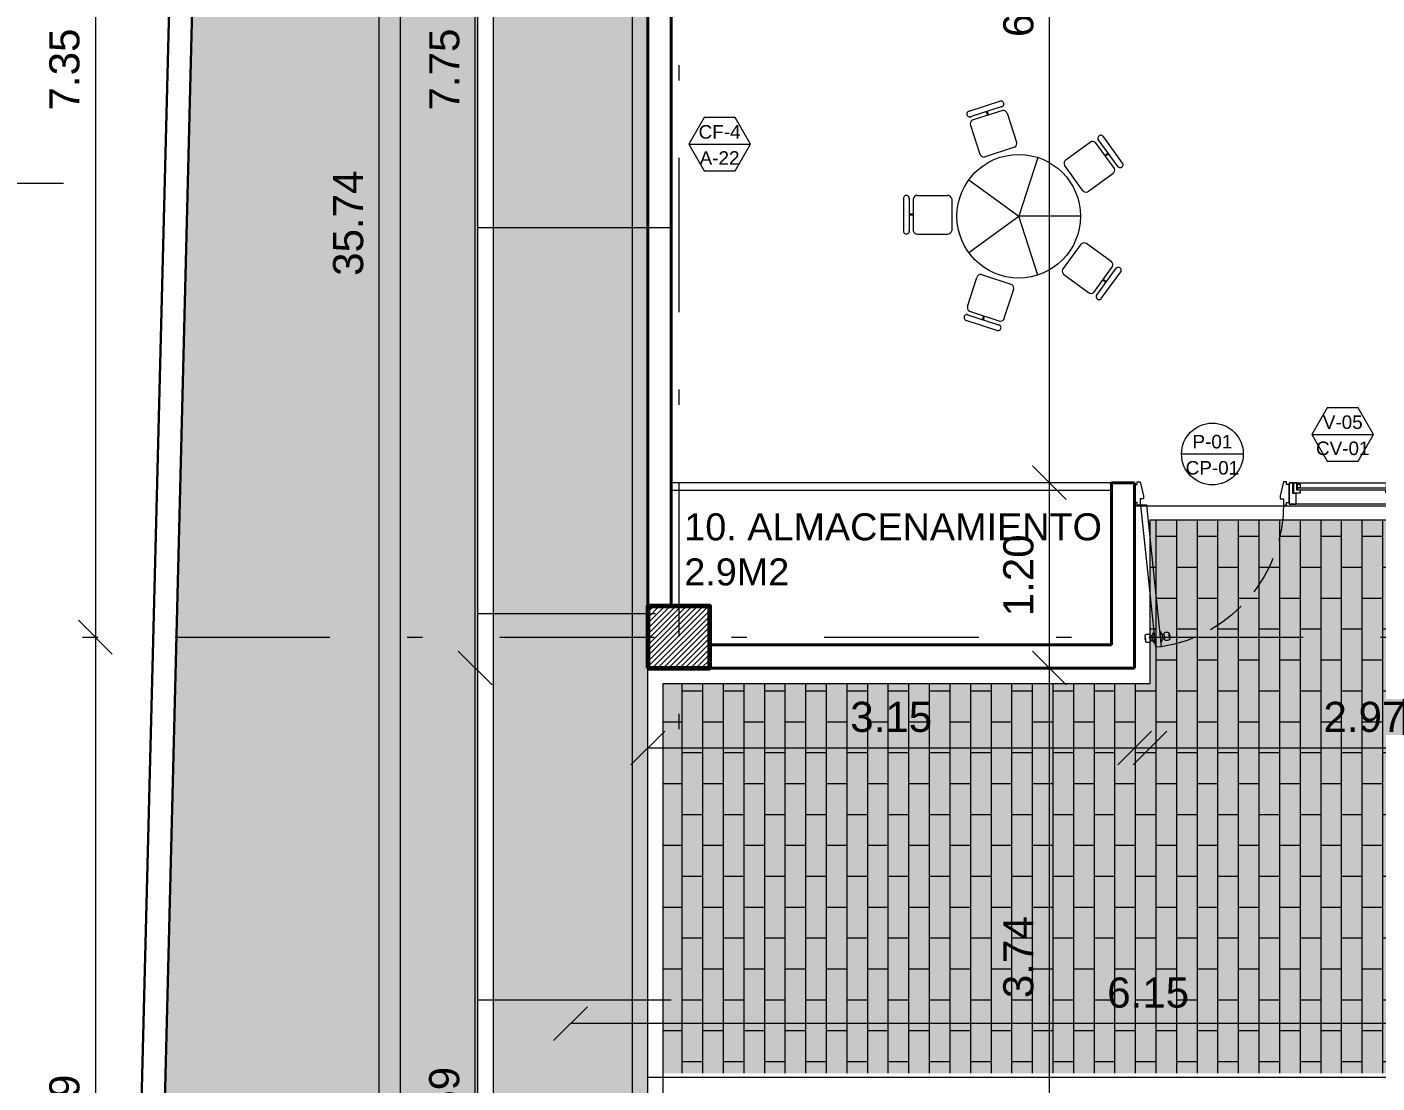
# Model space of a CAD drawing. Header units: inches. Extents: x 99003 to 99155, y 101852 to 101926.
# Drawn here: x 99007.2 to 99015.93, y 101896.06 to 101902.9 of the extents above; entities that cross this region are included whole.
import ezdxf
from ezdxf.enums import TextEntityAlignment as Align

# ---------------------------------------------------------------- set-up
doc = ezdxf.new("R2010")
doc.units = ezdxf.units.IN
doc.header["$MEASUREMENT"] = 0
doc.linetypes.add('DASHDOTX2', pattern=[2, 1, -0.5, 0, -0.5])
doc.linetypes.add('HIDDEN', pattern=[0.375, 0.25, -0.125])
for name, color, linetype, lineweight in [('5- 0.18 (muebles fijos)', 3, 'Continuous', 18), ('A-HTCH-253', 253, 'Continuous', 0), ('A_ACHU-1', 253, 'Continuous', 0), ('A_CARP-MAD', 46, 'Continuous', 18), ('A_CARP-MET', 126, 'Continuous', 18), ('A_COLS', 1, 'Continuous', 60), ('A_EJES', 75, 'DASHDOTX2', 5), ('A_MUEB-ARCH', 64, 'Continuous', 15), ('A_MUEB-SILL', 54, 'Continuous', 15), ('A_MURO', 7, 'Continuous', 40), ('A_MURO-ANTE', 7, 'Continuous', 30), ('A_PISO-ACHU', 251, 'Continuous', 0), ('A_PISO-GRAN', 250, 'Continuous', 0), ('A_PROY', 16, 'HIDDEN', 5), ('A_PUER', 134, 'Continuous', 18), ('A_TEXT', 154, 'Continuous', 0), ('A_TEXT-DIM', 54, 'Continuous', 13), ('A_TEXT-IDEN', 5, 'Continuous', 18), ('A_TEXT-NOTA', 53, 'Continuous', 20), ('A_TEXT-SIMB', 195, 'Continuous', 20), ('A_VENT', 124, 'Continuous', 18)]:
    doc.layers.add(name, color=color, linetype=linetype, lineweight=lineweight)
doc.layers.add('A_URBA-ANDN', color=7, linetype='Continuous', lineweight=15, true_color=0x259400)
doc.styles.add('ARIAL', font='arial.ttf')
doc.styles.add('DIM', font='arial.ttf')
doc.dimstyles.new('BAN_REP_1-125', dxfattribs={"dimtxt": 0.195, "dimasz": 0.2188, "dimexe": 0.15, "dimexo": 0.03, "dimgap": 0.1, "dimtad": 1, "dimzin": 4, "dimdsep": 46, "dimtxsty": 'ARIAL', "dimblk": 'OBLIQUE', "dimcen": 0.1, "dimse1": 1, "dimse2": 1, "dimclrd": 256, "dimclre": 256, "dimclrt": 256, "dimadec": 0, "dimazin": 0, "dimtfac": 1, "dimtix": 1, "dimtofl": 0, "dimtmove": 1, "dimatfit": 3, "dimldrblk": 'OPEN90', "dimfxl": 1, "dimtolj": 1, "dimtzin": 0, "dimlwd": -1, "dimlwe": -1, "dimarcsym": 0})

# ---------------------------------------------------------------- blocks, each defined once
blk = doc.blocks.new('*U33')
at = {"layer": 'A_MUEB-SILL'}
for p, q in [((0.1774, 0.0615), (0.0031, 0.1882)), ((-0.0631, 0.1265), (-0.1791, -0.0332)), ((0.1372, 0.0135), (-0.0302, 0.1351)), ((0.1562, 0.0306), (-0.0198, 0.1584)), ((0.0682, 0.0945), (0.0535, 0.0743)), ((0.0732, 0.0909), (0.0585, 0.0706)), ((-0.0097, -0.1888), (-0.1772, -0.0671)), ((0.1391, -0.0205), (0.0232, -0.1801))]:
    blk.add_line(p, q, dxfattribs=at)
for centre, radius, start, end in [((-0.0067, 0.172), 0.0189, 49.05832, 241.94546), ((-0.041, 0.1092), 0.0281, 67.5844, 145.99918), ((0.1158, -0.0048), 0.0281, 322.00082, 40.4156), ((0.165, 0.0473), 0.0189, 226.05454, 58.94168), ((-0.1558, -0.0489), 0.0281, 142.00082, 220.4156), ((0.001, -0.1628), 0.0281, 247.5844, 325.99918)]:
    blk.add_arc(centre, radius, start, end, dxfattribs=at)
blk = doc.blocks.new('*U34')
at = {"color": 0, "linetype": 'ByBlock', "lineweight": -2, "transparency": 16777216}
for p, rotation in [((-0.3397, 0.4848), 72.00000000000001), ((-0.566, -0.1733), 144), ((0.5598, -0.1925), 288), ((-0.0101, -0.5919), 215.9999999999999)]:
    blk.add_blockref('*U33', p, dxfattribs=dict(at, rotation=rotation))
blk.add_blockref('*U33', (0.3561, 0.4729), dxfattribs=at)
blk = doc.blocks.new('P-BAJA_APARTADO-v4$0$MESA AULA 5P')
at = {"layer": 'A_MUEB-SILL'}
for p in [(0, 0.4), (-0.3804, 0.1236), (0.3804, 0.1236), (-0.2351, -0.3236), (0.2351, -0.3236)]:
    blk.add_line(p, (0, 0), dxfattribs=at)
blk.add_circle((0, 0), 0.4, dxfattribs=at)
blk.add_blockref('*U34', (0, 0))
blk = doc.blocks.new('puerta mad 1mt')
at = {"layer": '5- 0.18 (muebles fijos)'}
blk.add_line((0.1553, 0.9898), (0.1553, 0.9898), dxfattribs=at)
at = {"layer": 'A_ACHU-1'}
for p, q in [((0.1118, 0.9685), (0.101, 0.9521)), ((0.1045, 0.8989), (0.1118, 0.9685)), ((0.1148, 0.9682), (0.1118, 0.9685)), ((0.1148, 0.9682), (0.1118, 0.9685)), ((0.1483, 0.8943), (0.1556, 0.964)), ((0.1526, 0.9643), (0.1556, 0.964)), ((0.1526, 0.9643), (0.1556, 0.964)), ((0.1556, 0.964), (0.1628, 0.9456)), ((0.0483, 0.9343), (0.0494, 0.9455)), ((0.0483, 0.9343), (0.0509, 0.934)), ((0.0494, 0.9455), (0.0521, 0.9453)), ((0.0494, 0.9197), (0.0509, 0.934)), ((0.0509, 0.934), (0.0535, 0.9595)), ((0.0842, 0.9161), (0.0884, 0.9559)), ((0.0946, 0.9197), (0.0847, 0.9208)), ((0.0978, 0.9502), (0.0879, 0.9512)), ((0.0944, 0.9176), (0.098, 0.9524)), ((0.0973, 0.9173), (0.0944, 0.9176)), ((0.1045, 0.8989), (0.0973, 0.9173)), ((0.101, 0.9521), (0.098, 0.9524)), ((0.1075, 0.8986), (0.1045, 0.8989)), ((0.1453, 0.8946), (0.1483, 0.8943)), ((0.1483, 0.8943), (0.1591, 0.9108)), ((0.1591, 0.9108), (0.162, 0.9105)), ((0.162, 0.9105), (0.1657, 0.9453)), ((0.1623, 0.9127), (0.1722, 0.9116)), ((0.1628, 0.9456), (0.1657, 0.9453)), ((0.1654, 0.9431), (0.1754, 0.9421)), ((0.1717, 0.907), (0.1759, 0.9468)), ((0.2065, 0.9033), (0.208, 0.9176)), ((0.208, 0.9176), (0.2107, 0.9431)), ((0.2107, 0.9173), (0.208, 0.9176)), ((0.2118, 0.9286), (0.2092, 0.9289)), ((0.2107, 0.9173), (0.2118, 0.9286)), ((0.0213, 0.057), (0.0199, 0.057)), ((0.0214, 0.0735), (0.0213, 0.057)), ((0.0214, 0.0735), (0.0218, 0.0785)), ((0.0215, 0.0755), (0.038, 0.0741)), ((0.0216, 0.0765), (0.0307, 0.0757)), ((0.0381, 0.0751), (0.038, 0.0741))]:
    blk.add_line(p, q, dxfattribs=at)
blk.add_circle((0.0215, 0.075), 0.00188, dxfattribs=at)
for centre, radius, start, end in [((0.0692, 0.9411), 0.0242, 37.63928, 130.43364), ((-0.0402, 0.9492), 0.0943, 341.79754, 6.27538), ((0.0685, 0.9345), 0.0242, 217.63928, 310.43364), ((0.1909, 0.9217), 0.0242, 217.63928, 310.43364), ((0.1916, 0.9284), 0.0242, 37.63928, 130.43364), ((0.3003, 0.9136), 0.0943, 161.79754, 186.27538), ((0.0215, 0.075), 0.000938, 85, 265), ((0.0215, 0.075), 0.000937, 265, 85)]:
    blk.add_arc(centre, radius, start, end, dxfattribs=at)
at = {"layer": 'A_CARP-MAD'}
for points in [[(-0.017, -0.058), (0, -0.058), (0, -0.075), (0.02, -0.075), (0.04, 0.015), (0.04, 0.035), (0.02, 0.035), (0.02, 0.075), (0, 0.075), (0, 0.058), (-0.017, 0.058)], [(0.983, -0.058), (0.966, -0.058), (0.966, -0.075), (0.946, -0.075), (0.926, 0.015), (0.926, 0.035), (0.946, 0.035), (0.946, 0.075), (0.966, 0.075), (0.966, 0.058), (0.983, 0.058)]]:
    blk.add_lwpolyline(points, close=True, dxfattribs=at)
at = {"layer": 'A_PROY'}
blk.add_arc((0.0162, 0.0728), 0.9299, 358.90252, 81.38744, dxfattribs=at)
at = {"layer": 'A_PUER'}
for p, q in [((0.0216, 0.0765), (0.1176, 0.9956)), ((0.0595, 0.0732), (0.1555, 0.9923)), ((0.1555, 0.9923), (0.1176, 0.9956)), ((0.0595, 0.0732), (0.0216, 0.0765))]:
    blk.add_line(p, q, dxfattribs=at)
blk = doc.blocks.new('*U108')
at = {"layer": 'A_CARP-MAD'}
blk.add_lwpolyline([(0.1397, -0.0466), (0.0701, -0.0466), (0.0701, -0.0232), (0, -0.0232), (0, 0), (0.1397, 0)], dxfattribs=at)
for points in [[(0, -0.0279), (0.0652, -0.0279), (0.0652, -0.0744), (0.0479, -0.0744), (0.0479, -0.0511), (0, -0.0511)], [(0, -0.0279), (0.0652, -0.0279), (0.0652, -0.0744), (0.0479, -0.0744), (0.0479, -0.0511), (0, -0.0511)], [(0.0333, -0.0713), (0.0333, -0.0538), (0.0104, -0.0538), (0.0104, -0.0713)], [(0, -0.6721), (0.0652, -0.6721), (0.0652, -0.6256), (0.0479, -0.6256), (0.0479, -0.6489), (0, -0.6489)], [(0, -0.6768), (0, -0.7), (0.1397, -0.7), (0.1397, -0.6534), (0.0701, -0.6534), (0.0701, -0.6768)], [(0.0333, -0.6287), (0.0333, -0.6462), (0.0104, -0.6462), (0.0104, -0.6287)]]:
    blk.add_lwpolyline(points, close=True, dxfattribs=at)
at = {"layer": 'A_CARP-MET'}
blk.add_line((0.1397, -0.0466), (0.1397, 0), dxfattribs=at)
blk.add_lwpolyline([(0.0333, -0.0713), (0.0333, -0.0538), (0.0104, -0.0538), (0.0104, -0.0713)], close=True, dxfattribs=at)
at = {"layer": 'A_VENT'}
for p, q in [((0, -0.7), (0, 0)), ((0.1397, 0), (0.1397, -0.7))]:
    blk.add_line(p, q, dxfattribs=at)
blk.add_lwpolyline([(0.0361, -0.0538), (0.0361, -0.6462), (0.0454, -0.6462), (0.0454, -0.0538)], close=True, dxfattribs=at)
blk = doc.blocks.new('_Oblique')
at = {"color": 0, "linetype": 'ByBlock', "lineweight": -2}
blk.add_line((-0.5, -0.5), (0.5, 0.5), dxfattribs=at)
blk = doc.blocks.new('*D216')
at = {"layer": 'A_TEXT-DIM', "transparency": 16777216}
blk.add_line((99011.2158, 101898.2324), (99014.3658, 101898.2324), dxfattribs=at)
at = {"layer": 'DEFPOINTS', "color": 0, "transparency": 16777216}
for p in [(99011.2158, 101898.7494), (99014.3658, 101898.7494), (99014.3658, 101898.2324)]:
    blk.add_point(p, dxfattribs=at)
at = {"layer": 'A_TEXT-DIM', "transparency": 16777216, "xscale": 0.2188, "yscale": 0.2188, "zscale": 0.2188, "rotation": 180}
blk.add_blockref('_Oblique', (99011.2158, 101898.2324), dxfattribs=at)
at = {"layer": 'A_TEXT-DIM', "transparency": 16777216, "xscale": 0.2188, "yscale": 0.2188, "zscale": 0.2188}
blk.add_blockref('_Oblique', (99014.3658, 101898.2324), dxfattribs=at)
at = {"layer": 'A_TEXT-DIM', "transparency": 16777216, "insert": (99012.7908, 101898.432), "char_height": 0.195, "attachment_point": 5, "style": 'ARIAL'}
blk.add_mtext('\\A1;3.15', dxfattribs=at)
blk = doc.blocks.new('_Open90')
at = {"color": 0, "linetype": 'ByBlock', "lineweight": -2}
for p, q in [((-0.5, 0.5), (0, 0)), ((0, 0), (-1, 0)), ((0, 0), (-0.5, -0.5))]:
    blk.add_line(p, q, dxfattribs=at)
blk = doc.blocks.new('*D217')
at = {"layer": 'A_TEXT-DIM', "transparency": 16777216}
blk.add_line((99014.3658, 101898.2324), (99017.3408, 101898.2324), dxfattribs=at)
at = {"layer": 'DEFPOINTS', "color": 0, "transparency": 16777216}
for p in [(99014.3658, 101898.7494), (99017.3408, 101898.7886), (99017.3408, 101898.2324)]:
    blk.add_point(p, dxfattribs=at)
at = {"layer": 'A_TEXT-DIM', "transparency": 16777216, "xscale": 0.2188, "yscale": 0.2188, "zscale": 0.2188, "rotation": 180}
blk.add_blockref('_Oblique', (99014.3658, 101898.2324), dxfattribs=at)
at = {"layer": 'A_TEXT-DIM', "transparency": 16777216, "xscale": 0.2188, "yscale": 0.2188, "zscale": 0.2188}
blk.add_blockref('_Oblique', (99017.3408, 101898.2324), dxfattribs=at)
at = {"layer": 'A_TEXT-DIM', "transparency": 16777216, "insert": (99015.8533, 101898.432), "char_height": 0.195, "attachment_point": 5, "style": 'ARIAL'}
blk.add_mtext('\\A1;2.97', dxfattribs=at)
blk = doc.blocks.new('*D218')
at = {"layer": 'A_TEXT-DIM', "transparency": 16777216}
blk.add_line((99014.4658, 101898.2324), (99034.9657, 101898.2324), dxfattribs=at)
at = {"layer": 'DEFPOINTS', "color": 0, "transparency": 16777216}
for p in [(99014.4658, 101899.5398), (99034.9657, 101898.2324), (99034.9657, 101894.1835)]:
    blk.add_point(p, dxfattribs=at)
at = {"layer": 'A_TEXT-DIM', "transparency": 16777216, "xscale": 0.2188, "yscale": 0.2188, "zscale": 0.2188, "rotation": 180}
blk.add_blockref('_Oblique', (99014.4658, 101898.2324), dxfattribs=at)
at = {"layer": 'A_TEXT-DIM', "transparency": 16777216, "xscale": 0.2188, "yscale": 0.2188, "zscale": 0.2188}
blk.add_blockref('_Oblique', (99034.9657, 101898.2324), dxfattribs=at)
at = {"layer": 'A_TEXT-DIM', "transparency": 16777216, "insert": (99024.7157, 101898.432), "char_height": 0.195, "attachment_point": 5, "style": 'ARIAL'}
blk.add_mtext('\\A1;20.50', dxfattribs=at)
blk = doc.blocks.new('*D271')
at = {"layer": 'A_TEXT-DIM', "transparency": 16777216}
blk.add_line((99010.0984, 101893.0554), (99010.0984, 101898.7494), dxfattribs=at)
at = {"layer": 'DEFPOINTS', "color": 0, "transparency": 16777216}
for p in [(99010.0984, 101898.7494), (99011.2158, 101898.7494), (99010.6158, 101893.0554)]:
    blk.add_point(p, dxfattribs=at)
at = {"layer": 'A_TEXT-DIM', "transparency": 16777216, "xscale": 0.2188, "yscale": 0.2188, "zscale": 0.2188}
for p, rotation in [((99010.0984, 101898.7494), 90), ((99010.0984, 101893.0554), 270)]:
    blk.add_blockref('_Oblique', p, dxfattribs=dict(at, rotation=rotation))
at = {"layer": 'A_TEXT-DIM', "transparency": 16777216, "insert": (99009.8989, 101895.9024), "char_height": 0.195, "attachment_point": 5, "rotation": 90, "style": 'ARIAL'}
blk.add_mtext('\\A1;5.69', dxfattribs=at)
blk = doc.blocks.new('*D272')
at = {"layer": 'A_TEXT-DIM', "transparency": 16777216}
blk.add_line((99010.0984, 101898.7494), (99010.0984, 101906.4994), dxfattribs=at)
at = {"layer": 'DEFPOINTS', "color": 0, "transparency": 16777216}
for p in [(99010.0984, 101906.4994), (99011.2158, 101906.4994), (99011.2158, 101898.7494)]:
    blk.add_point(p, dxfattribs=at)
at = {"layer": 'A_TEXT-DIM', "transparency": 16777216, "xscale": 0.2188, "yscale": 0.2188, "zscale": 0.2188}
for p, rotation in [((99010.0984, 101906.4994), 90), ((99010.0984, 101898.7494), 270)]:
    blk.add_blockref('_Oblique', p, dxfattribs=dict(at, rotation=rotation))
at = {"layer": 'A_TEXT-DIM', "transparency": 16777216, "insert": (99009.8993, 101902.6244), "char_height": 0.195, "attachment_point": 5, "rotation": 90, "style": 'ARIAL'}
blk.add_mtext('\\A1;7.75', dxfattribs=at)
blk = doc.blocks.new('*D276')
at = {"layer": 'A_TEXT-DIM', "transparency": 16777216}
blk.add_line((99009.4766, 101883.759), (99009.4766, 101919.4994), dxfattribs=at)
at = {"layer": 'DEFPOINTS', "color": 0, "transparency": 16777216}
for p in [(99009.4766, 101919.4994), (99011.2719, 101919.4994), (99010.6353, 101883.759)]:
    blk.add_point(p, dxfattribs=at)
at = {"layer": 'A_TEXT-DIM', "transparency": 16777216, "xscale": 0.2188, "yscale": 0.2188, "zscale": 0.2188}
for p, rotation in [((99009.4766, 101919.4994), 90), ((99009.4766, 101883.759), 270)]:
    blk.add_blockref('_Oblique', p, dxfattribs=dict(at, rotation=rotation))
at = {"layer": 'A_TEXT-DIM', "transparency": 16777216, "insert": (99009.277, 101901.6292), "char_height": 0.195, "attachment_point": 5, "rotation": 90, "style": 'ARIAL'}
blk.add_mtext('\\A1;35.74', dxfattribs=at)
blk = doc.blocks.new('*D284')
at = {"layer": 'A_TEXT-DIM', "transparency": 16777216}
blk.add_line((99013.8143, 101895.0054), (99013.8143, 101898.7494), dxfattribs=at)
at = {"layer": 'DEFPOINTS', "color": 0, "transparency": 16777216}
for p in [(99013.8143, 101898.7494), (99014.3658, 101898.7494), (99014.3121, 101895.0054)]:
    blk.add_point(p, dxfattribs=at)
at = {"layer": 'A_TEXT-DIM', "transparency": 16777216, "xscale": 0.2188, "yscale": 0.2188, "zscale": 0.2188}
for p, rotation in [((99013.8143, 101898.7494), 90), ((99013.8143, 101895.0054), 270)]:
    blk.add_blockref('_Oblique', p, dxfattribs=dict(at, rotation=rotation))
at = {"layer": 'A_TEXT-DIM', "transparency": 16777216, "insert": (99013.6146, 101896.8774), "char_height": 0.195, "attachment_point": 5, "rotation": 90, "style": 'ARIAL'}
blk.add_mtext('\\A1;3.74', dxfattribs=at)
blk = doc.blocks.new('*D285')
at = {"layer": 'A_TEXT-DIM', "transparency": 16777216}
blk.add_line((99013.8143, 101898.7494), (99013.8143, 101899.9494), dxfattribs=at)
at = {"layer": 'DEFPOINTS', "color": 0, "transparency": 16777216}
for p in [(99013.8143, 101899.9494), (99014.2908, 101899.9494), (99014.3658, 101898.7494)]:
    blk.add_point(p, dxfattribs=at)
at = {"layer": 'A_TEXT-DIM', "transparency": 16777216, "xscale": 0.2188, "yscale": 0.2188, "zscale": 0.2188}
for p, rotation in [((99013.8143, 101899.9494), 90), ((99013.8143, 101898.7494), 270)]:
    blk.add_blockref('_Oblique', p, dxfattribs=dict(at, rotation=rotation))
at = {"layer": 'A_TEXT-DIM', "transparency": 16777216, "insert": (99013.6147, 101899.3494), "char_height": 0.195, "attachment_point": 5, "rotation": 90, "style": 'ARIAL'}
blk.add_mtext('\\A1;1.20', dxfattribs=at)
blk = doc.blocks.new('*D286')
at = {"layer": 'A_TEXT-DIM', "transparency": 16777216}
blk.add_line((99013.8143, 101899.9494), (99013.8143, 101906.2494), dxfattribs=at)
at = {"layer": 'DEFPOINTS', "color": 0, "transparency": 16777216}
for p in [(99013.8143, 101906.2494), (99014.2908, 101906.2494), (99014.2908, 101899.9494)]:
    blk.add_point(p, dxfattribs=at)
at = {"layer": 'A_TEXT-DIM', "transparency": 16777216, "xscale": 0.2188, "yscale": 0.2188, "zscale": 0.2188}
for p, rotation in [((99013.8143, 101906.2494), 90), ((99013.8143, 101899.9494), 270)]:
    blk.add_blockref('_Oblique', p, dxfattribs=dict(at, rotation=rotation))
at = {"layer": 'A_TEXT-DIM', "transparency": 16777216, "insert": (99013.6146, 101903.0994), "char_height": 0.195, "attachment_point": 5, "rotation": 90, "style": 'ARIAL'}
blk.add_mtext('\\A1;6.30', dxfattribs=at)
blk = doc.blocks.new('*D357')
at = {"layer": 'A_TEXT-DIM', "transparency": 16777216}
blk.add_line((99016.8661, 101896.4476), (99010.7152, 101896.4476), dxfattribs=at)
at = {"layer": 'DEFPOINTS', "color": 0, "transparency": 16777216}
for p in [(99010.7152, 101896.4476), (99016.8661, 101892.9554), (99010.7152, 101885.0588)]:
    blk.add_point(p, dxfattribs=at)
at = {"layer": 'A_TEXT-DIM', "transparency": 16777216, "xscale": 0.2188, "yscale": 0.2188, "zscale": 0.2188, "rotation": 180}
blk.add_blockref('_Oblique', (99010.7152, 101896.4476), dxfattribs=at)
at = {"layer": 'A_TEXT-DIM', "transparency": 16777216, "xscale": 0.2188, "yscale": 0.2188, "zscale": 0.2188}
blk.add_blockref('_Oblique', (99016.8661, 101896.4476), dxfattribs=at)
at = {"layer": 'A_TEXT-DIM', "transparency": 16777216, "insert": (99014.4537, 101896.6472), "char_height": 0.195, "attachment_point": 5, "style": 'ARIAL'}
blk.add_mtext('\\A1;6.15', dxfattribs=at)
blk = doc.blocks.new('*D363')
at = {"layer": 'A_TEXT-DIM', "transparency": 16777216}
blk.add_line((99007.6402, 101906.2994), (99007.6402, 101898.9494), dxfattribs=at)
at = {"layer": 'DEFPOINTS', "color": 0, "transparency": 16777216}
for p in [(99007.3911, 101906.2994), (99007.2248, 101898.9494), (99007.6402, 101898.9494)]:
    blk.add_point(p, dxfattribs=at)
at = {"layer": 'A_TEXT-DIM', "transparency": 16777216, "xscale": 0.2188, "yscale": 0.2188, "zscale": 0.2188}
for p, rotation in [((99007.6402, 101906.2994), 90), ((99007.6402, 101898.9494), 270)]:
    blk.add_blockref('_Oblique', p, dxfattribs=dict(at, rotation=rotation))
at = {"layer": 'A_TEXT-DIM', "transparency": 16777216, "insert": (99007.4406, 101902.6244), "char_height": 0.195, "attachment_point": 5, "rotation": 90, "style": 'ARIAL'}
blk.add_mtext('\\A1;7.35', dxfattribs=at)
blk = doc.blocks.new('*D364')
at = {"layer": 'A_TEXT-DIM', "transparency": 16777216}
blk.add_line((99007.6402, 101898.9494), (99007.6402, 101892.7554), dxfattribs=at)
at = {"layer": 'DEFPOINTS', "color": 0, "transparency": 16777216}
for p in [(99007.2248, 101898.9494), (99007.5354, 101892.7554), (99007.6402, 101892.7554)]:
    blk.add_point(p, dxfattribs=at)
at = {"layer": 'A_TEXT-DIM', "transparency": 16777216, "xscale": 0.2188, "yscale": 0.2188, "zscale": 0.2188}
for p, rotation in [((99007.6402, 101898.9494), 90), ((99007.6402, 101892.7554), 270)]:
    blk.add_blockref('_Oblique', p, dxfattribs=dict(at, rotation=rotation))
at = {"layer": 'A_TEXT-DIM', "transparency": 16777216, "insert": (99007.4407, 101895.8524), "char_height": 0.195, "attachment_point": 5, "rotation": 90, "style": 'ARIAL'}
blk.add_mtext('\\A1;6.19', dxfattribs=at)
blk = doc.blocks.new('*D387')
at = {"layer": 'A_TEXT-DIM', "transparency": 16777216}
blk.add_line((99006.5211, 101881.7821), (99007.1644, 101907.3258), dxfattribs=at)
at = {"layer": 'DEFPOINTS', "color": 0, "transparency": 16777216}
for p in [(99007.1644, 101907.3258), (99008.2249, 101907.2991), (99007.5816, 101881.7554)]:
    blk.add_point(p, dxfattribs=at)
at = {"layer": 'A_TEXT-DIM', "transparency": 16777216, "xscale": 0.2188, "yscale": 0.2188, "zscale": 0.2188}
for p, rotation in [((99007.1644, 101907.3258), 88.55737407937859), ((99006.5211, 101881.7821), 268.5573740793786)]:
    blk.add_blockref('_Oblique', p, dxfattribs=dict(at, rotation=rotation))
at = {"layer": 'A_TEXT-DIM', "transparency": 16777216, "insert": (99006.6433, 101894.559), "char_height": 0.195, "attachment_point": 5, "rotation": 88.55737, "style": 'ARIAL'}
blk.add_mtext('\\A1;25.55', dxfattribs=at)
blk = doc.blocks.new('*U102')
at = {"layer": 'A_ACHU-1'}
h = blk.add_hatch(color=256, dxfattribs=at)
h.paths.add_polyline_path([(0.6629, 0.221), (0.4419, 0.4419), (0.221, 0.221, -0.414214)])
h.paths.add_polyline_path([(0.6629, 0.221, -0.198912), (0.7544, 0), (0.8839, 0)])
h.paths.add_polyline_path([(0, 0), (0.1294, 0, -0.198912), (0.221, 0.221)])
at = {"layer": 'A_TEXT-SIMB'}
for p, q in [((0.4419, 0.4419), (0, 0)), ((0.4419, 0.4419), (0.8839, 0)), ((0.7544, 0), (0.1294, 0)), ((0.7544, 0), (0.8839, 0)), ((0.1294, 0), (-0.8599, 0)), ((0.1294, 0), (0, 0))]:
    blk.add_line(p, q, dxfattribs=at)
blk.add_circle((0.4419, 0), 0.3125, dxfattribs=at)
at = {"layer": 'A_TEXT-IDEN', "style": 'ARIAL'}
for tag, p in [('CORTE', (0.4419, 0.058)), ('DETALLE', (0.4419, -0.197))]:
    blk.add_attdef(tag, text='', height=0.1346, dxfattribs=at).set_placement(p, align=Align.CENTER)
blk = doc.blocks.new('DETALLE DE PUERTAS')
at = {"layer": 'A_TEXT-IDEN'}
blk.add_line((-0.2, 0), (0.2, 0), dxfattribs=at)
blk.add_circle((0, 0), 0.2, dxfattribs=at)
at = {"layer": 'A_TEXT-NOTA', "linetype": 'Continuous', "style": 'ARIAL'}
for tag, p in [('#_PUERTA', (0, 0.0361)), ('DETALLE#', (0, -0.1331))]:
    blk.add_attdef(tag, text='', height=0.0875, dxfattribs=at).set_placement(p, align=Align.CENTER)
blk = doc.blocks.new('DETALLE DE VENTANA')
at = {"layer": 'A_TEXT-IDEN'}
blk.add_line((-0.2, 0), (0.2, 0), dxfattribs=at)
blk.add_line((-0.2, 0), (0.2, 0), dxfattribs=at)
blk.add_lwpolyline([(-0.1, 0.1732), (-0.2, 0), (-0.1, -0.1732), (0.1, -0.1732), (0.2, 0), (0.1, 0.1732)], close=True, dxfattribs=at)
at = {"layer": 'A_TEXT-NOTA', "linetype": 'Continuous', "style": 'ARIAL'}
for tag, p in [('#_VENTANA', (0, 0.0361)), ('DETALLE#', (0, -0.1331))]:
    blk.add_attdef(tag, text='', height=0.0875, dxfattribs=at).set_placement(p, align=Align.CENTER)

msp = doc.modelspace()

# ---------------------------------------------------------------- hatches: boundary and pattern name
at = {"layer": 'A-HTCH-253', "ltscale": 0.333}
h = msp.add_hatch(color=256, dxfattribs=at)
h.dxf.hatch_style = 1
h.paths.add_polyline_path([(99011.2158, 101906.4994), (99010.2157, 101906.4994), (99010.2158, 101894.1554), (99009.7141, 101894.1554), (99009.7141, 101889.2526), (99009.7141, 101883.8593), (99010.5141, 101883.8593), (99010.5157, 101888.3554), (99010.5157, 101892.2554), (99010.5157, 101893.1554), (99011.2156, 101893.1554)])
at = {"layer": 'A_PISO-ACHU'}
h = msp.add_hatch(dxfattribs=at)
h.set_pattern_fill('ANSI31', color=256, scale=0.2)
h.set_pattern_definition([(45, (0, -2e-07), (-0.0176776695297, 0.0176776695297), [])])
h.paths.add_polyline_path([(99011.2158, 101898.7494), (99011.6158, 101898.7494), (99011.6158, 101899.1494), (99011.2158, 101899.1494)])
h.paths.add_polyline_path([(99011.2158, 101906.0994), (99011.6158, 101906.0994), (99011.6158, 101906.4994), (99011.2158, 101906.4994)])
h.paths.add_polyline_path([(99017.2158, 101906.0994), (99017.6158, 101906.0994), (99017.6158, 101906.4994), (99017.2158, 101906.4994)])
at = {"layer": 'A_PISO-GRAN'}
h = msp.add_hatch(dxfattribs=at)
h.set_pattern_fill('AR-BRSTD', color=256, scale=0.05, angle=90)
h.set_pattern_definition([(90, (-108.15003, -2e-07), (-0.13335, 8e-18), []), (180, (-108.15003, -2e-07), (-0.13335, -0.2), [0.13335, -0.13335])])
h.paths.add_polyline_path([(99016.7908, 101898.6494), (99016.7908, 101898.845), (99016.7908, 101899.7096), (99014.4657, 101899.7098), (99014.4657, 101898.6494), (99011.3157, 101898.6494), (99011.3157, 101896.1266), (99017.2407, 101896.1266), (99017.2407, 101898.6494)])
h = msp.add_hatch(dxfattribs=at)
h.set_pattern_fill('DOTS', color=33, scale=0.5, angle=90)
h.set_pattern_definition([(90, (-108.150032, -2e-07), (-0.03125, 0.015625), [0, -0.03125])])
h.paths.add_polyline_path([(99016.7908, 101898.6494), (99016.7908, 101899.7098), (99014.4657, 101899.7098), (99014.4657, 101898.6494), (99011.3157, 101898.6494), (99011.3157, 101896.1266), (99017.2407, 101896.1266), (99017.2408, 101898.6494)])
at = {"layer": 'A_URBA-ANDN'}
h = msp.add_hatch(dxfattribs=at)
h.set_pattern_fill('CROSS', color=256, scale=0.35, angle=90)
h.paths.add_polyline_path([(99010.1158, 101906.3994), (99010.1158, 101898.8494), (99010.1158, 101898.8494), (99010.1158, 101894.2582), (99009.6141, 101894.2582), (99009.6141, 101889.3554), (99009.6141, 101883.7593), (99010.9143, 101883.7554), (99010.9158, 101883.7554), (99030.8158, 101883.7554), (99030.8158, 101881.9054), (99007.7354, 101881.9054), (99008.3712, 101907.1491), (99010.1158, 101907.1491), (99010.1158, 101906.3994)])

# ---------------------------------------------------------------- linework, layer by layer
at = {"layer": 'A_COLS'}
msp.add_lwpolyline([(99011.2158, 101898.7494), (99011.6158, 101898.7494), (99011.6158, 101899.1494), (99011.2158, 101899.1494)], close=True, dxfattribs=at)
at = {"layer": 'A_EJES'}
for p, q in [((99011.4158, 101908.3532), (99011.4158, 101897.9883)), ((99006.0573, 101898.9494), (99039.0626, 101898.9494))]:
    msp.add_line(p, q, dxfattribs=at)
at = {"layer": 'A_MUEB-ARCH'}
for p, q in [((99014.2158, 101899.9494), (99011.3658, 101899.9494)), ((99014.2158, 101899.8994), (99011.3658, 101899.8994))]:
    msp.add_line(p, q, dxfattribs=at)
at = {"layer": 'A_MURO'}
for p, q in [((99011.2158, 101907.9494), (99011.2158, 101898.7494)), ((99011.3658, 101906.0994), (99011.3658, 101899.1494)), ((99014.2158, 101898.8994), (99014.2158, 101899.9494)), ((99014.2158, 101899.9494), (99014.3658, 101899.9494)), ((99014.3658, 101898.7494), (99014.3658, 101899.9494)), ((99011.6158, 101898.8994), (99014.2158, 101898.8994)), ((99011.2158, 101898.7494), (99014.3658, 101898.7494))]:
    msp.add_line(p, q, dxfattribs=at)
at = {"layer": 'A_MURO-ANTE', "ltscale": 0.5}
for p, q in [((99008.2249, 101907.2991), (99007.5816, 101881.7554)), ((99008.3712, 101907.1491), (99007.7354, 101881.9054))]:
    msp.add_line(p, q, dxfattribs=at)
at = {"layer": 'A_PISO-GRAN'}
for points in [[(99009.6141, 101894.2582), (99009.6141, 101907.1491)], [(99010.6141, 101883.7593), (99010.6158, 101888.2554), (99014.5658, 101888.2554), (99014.5658, 101893.0554), (99011.2158, 101893.0554), (99011.1158, 101893.0554), (99011.1158, 101892.9554), (99011.0649, 101892.9554), (99011.0649, 101892.5586), (99010.7158, 101892.5586), (99010.7158, 101892.3554), (99010.6158, 101892.3554), (99010.6158, 101893.0554), (99011.2156, 101893.0554), (99011.2158, 101906.4994)], [(99011.3658, 101901.5994), (99010.1158, 101901.5994)], [(99011.2658, 101899.0994), (99010.1158, 101899.0994)], [(99011.3658, 101896.5994), (99010.1158, 101896.5994)]]:
    msp.add_lwpolyline(points, dxfattribs=at)
at = {"layer": 'A_PISO-GRAN', "ltscale": 0.333}
for points in [[(99010.6141, 101883.7593), (99010.1158, 101883.7593), (99009.6141, 101883.7593), (99009.6141, 101888.3554), (99009.6141, 101894.2582), (99010.1158, 101894.2582), (99010.1158, 101906.5405)], [(99010.6141, 101883.8593), (99010.1158, 101883.8593), (99009.7141, 101883.8593), (99009.7141, 101888.3554), (99009.7141, 101894.1554), (99010.2158, 101894.1554), (99010.2158, 101906.5405)], [(99010.5142, 101883.8593), (99010.5158, 101888.3554), (99014.4658, 101888.3554), (99014.4658, 101892.9554), (99011.2158, 101892.9554), (99011.2158, 101892.8554), (99011.1649, 101892.8554), (99011.1649, 101892.4586), (99010.8158, 101892.4586), (99010.8158, 101892.2554), (99010.5158, 101892.2554), (99010.5158, 101893.1554), (99011.1156, 101893.1554), (99011.1158, 101906.4994)], [(99011.2158, 101893.0554), (99011.2158, 101898.7494), (99014.3658, 101898.7494), (99014.3658, 101899.7994), (99016.8908, 101899.7994), (99016.8908, 101898.7494), (99017.4907, 101898.7494), (99017.4907, 101899.7994), (99020.4658, 101899.7994), (99020.4658, 101898.7494), (99028.5658, 101898.7494), (99028.5658, 101899.8098), (99031.5408, 101899.7994)], [(99011.3158, 101893.1554), (99011.3158, 101898.6494), (99014.4658, 101898.6494), (99014.4658, 101899.7098), (99016.7908, 101899.7098), (99016.7908, 101898.6494), (99017.5907, 101898.6494), (99017.5907, 101899.6994), (99020.3658, 101899.6994), (99020.3658, 101898.6494), (99028.6658, 101898.6494), (99028.6658, 101899.7094), (99031.4408, 101899.6998)], [(99035.0164, 101896.0993), (99011.2158, 101896.0993)]]:
    msp.add_lwpolyline(points, dxfattribs=at)

# ---------------------------------------------------------------- block references
ref = msp.add_blockref('*U102', (99005.714, 101901.8892), dxfattribs=dict(xscale=-2, yscale=2, zscale=2))
ref.add_attrib('DETALLE', 'A-4', dxfattribs={"layer": 'A_TEXT-IDEN', "height": 0.2692, "rotation": 360, "style": 'ARIAL'}).set_placement((99004.8483, 101901.4953), align=Align.CENTER)
ref.add_attrib('CORTE', 'A', dxfattribs={"layer": 'A_TEXT-IDEN', "height": 0.2692, "rotation": 360, "style": 'ARIAL'}).set_placement((99004.8301, 101902.0051), align=Align.CENTER)
at = {"color": 1}
for name, p, values in [('DETALLE DE VENTANA', (99011.6799, 101902.1409), {'DETALLE#': 'A-22', '#_VENTANA': 'CF-4'}), ('DETALLE DE VENTANA', (99015.713, 101900.2614), {'DETALLE#': 'CV-01', '#_VENTANA': 'V-05'}), ('DETALLE DE PUERTAS', (99014.8695, 101900.1352), {'#_PUERTA': 'P-01', 'DETALLE#': 'CP-01'})]:
    msp.add_blockref(name, p, dxfattribs=at).add_auto_attribs(values)
at = {"layer": 'A_MUEB-SILL', "rotation": 269.9999999936474}
msp.add_blockref('P-BAJA_APARTADO-v4$0$MESA AULA 5P', (99013.6158, 101901.6744), dxfattribs=at)
at = {"layer": 'A_PUER', "extrusion": (0, 0, -1), "zscale": -1, "rotation": 180}
msp.add_blockref('puerta mad 1mt', (-99014.3828, 101899.8796), dxfattribs=at)
at = {"layer": 'A_VENT', "rotation": 270}
msp.add_blockref('*U108', (99016.0658, 101899.9494), dxfattribs=at)

# ---------------------------------------------------------------- texts
at = {"layer": 'A_TEXT', "insert": (99011.4515, 101899.7511), "char_height": 0.175, "width": 4.321671, "attachment_point": 1, "style": 'DIM'}
msp.add_mtext('10. ALMACENAMIENTO\\P2.9M2', dxfattribs=at)

# ---------------------------------------------------------------- dimensions: what is measured, and where the dimension line sits
at = {"layer": 'A_TEXT-DIM'}
for base, p1, p2, picture, middle in [((99009.4766, 101919.4994), (99010.6353, 101883.759), (99011.2719, 101919.4994), '*D276', (99009.277, 101901.6292)), ((99010.0984, 101906.4994), (99011.2158, 101898.7494), (99011.2158, 101906.4994), '*D272', (99009.8993, 101902.6244)), ((99007.6402, 101898.9494), (99007.3911, 101906.2994), (99007.2248, 101898.9494), '*D363', (99007.4406, 101902.6244)), ((99013.8143, 101906.2494), (99014.2908, 101899.9494), (99014.2908, 101906.2494), '*D286', (99013.6146, 101903.0994)), ((99013.8143, 101899.9494), (99014.3658, 101898.7494), (99014.2908, 101899.9494), '*D285', (99013.6147, 101899.3494)), ((99007.6402, 101892.7554), (99007.2248, 101898.9494), (99007.5354, 101892.7554), '*D364', (99007.4407, 101895.8524)), ((99010.0984, 101898.7494), (99010.6158, 101893.0554), (99011.2158, 101898.7494), '*D271', (99009.8989, 101895.9024)), ((99013.8143, 101898.7494), (99014.3121, 101895.0054), (99014.3658, 101898.7494), '*D284', (99013.6146, 101896.8774))]:
    dim = msp.add_linear_dim(base=base, p1=p1, p2=p2, angle=90, dimstyle='BAN_REP_1-125', dxfattribs=at)
    dim.commit()
    dim.dimension.update_dxf_attribs({"geometry": picture, "text_midpoint": middle})
dim = msp.add_aligned_dim(p1=(99007.5816, 101881.7554), p2=(99008.2249, 101907.2991), distance=1.0608, dimstyle='BAN_REP_1-125', dxfattribs=at)
dim.commit()
dim.dimension.update_dxf_attribs({"geometry": '*D387', "text_midpoint": (99006.6433, 101894.559)})
for base, p1, p2, picture, middle in [((99034.9657, 101898.2324), (99014.4658, 101899.5398), (99034.9657, 101894.1835), '*D218', (99024.7157, 101898.432)), ((99014.3658, 101898.2324), (99011.2158, 101898.7494), (99014.3658, 101898.7494), '*D216', (99012.7908, 101898.432)), ((99017.34076892, 101898.23240656), (99014.36576893, 101898.74941938), (99017.34076892, 101898.78861215), '*D217', (99015.85326893, 101898.43196829))]:
    dim = msp.add_linear_dim(base=base, p1=p1, p2=p2, dimstyle='BAN_REP_1-125', dxfattribs=at)
    dim.commit()
    dim.dimension.update_dxf_attribs({"geometry": picture, "text_midpoint": middle})
dim = msp.add_linear_dim(base=(99010.7152, 101896.4476), p1=(99016.8661, 101892.9554), p2=(99010.7152, 101885.0588), dimstyle='BAN_REP_1-125', dxfattribs=at)
dim.commit()
dim.dimension.update_dxf_attribs({"geometry": '*D357', "text_midpoint": (99014.4537, 101896.4476), "dimtype": 160})

doc.saveas('drawing.dxf')
